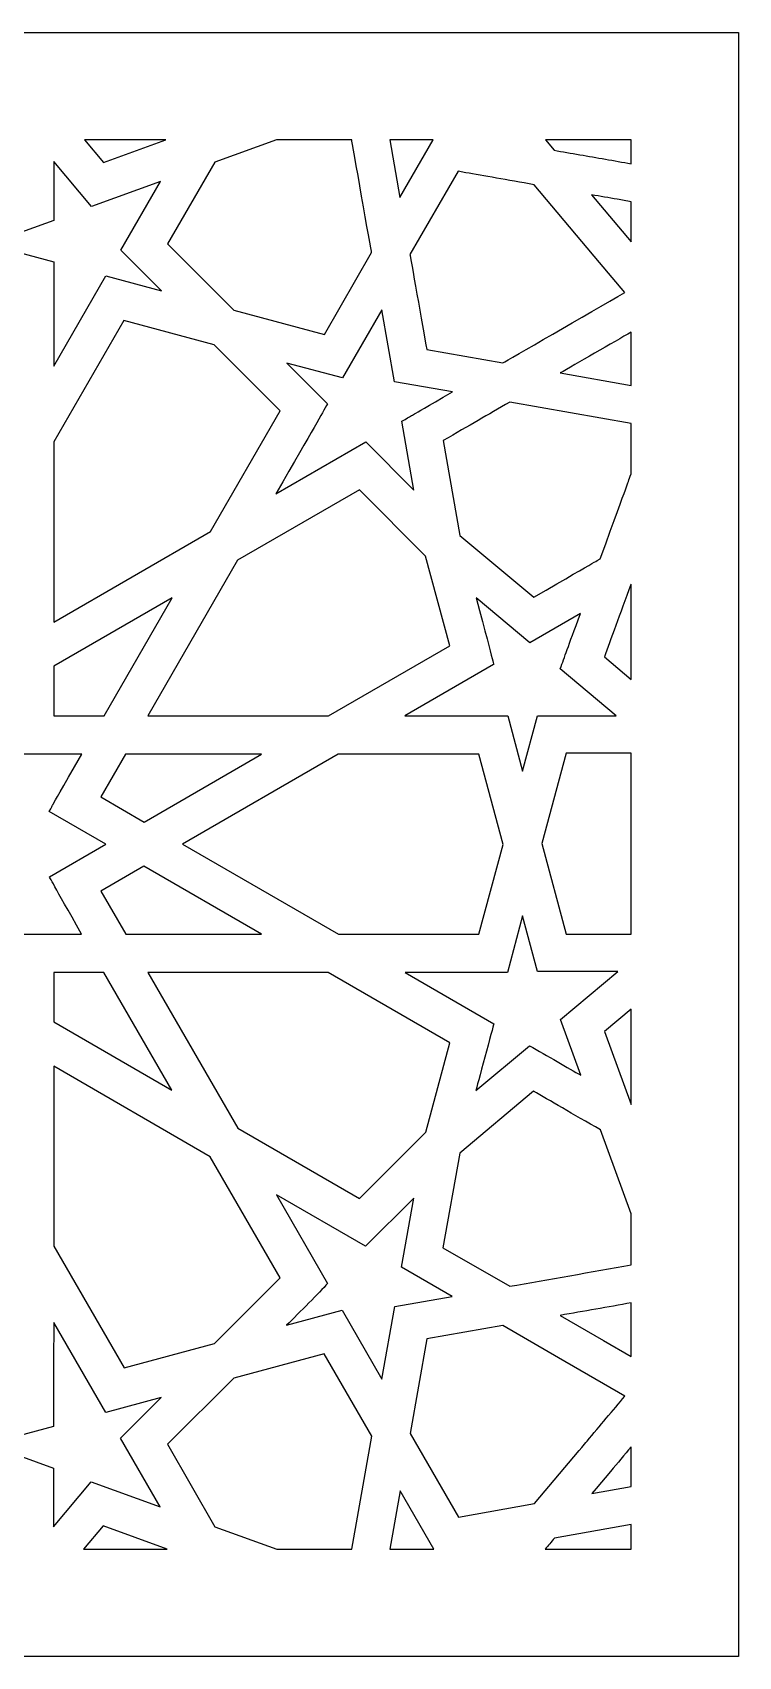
# Model space of a CAD drawing. Header units: millimetres. Extents: x -64 to 64, y -64 to 64.
# Drawn here: x 8.3 to 63.5, y -63.5 to 63.5 of the extents above; entities that cross this region are included whole.
import ezdxf

# ---------------------------------------------------------------- set-up
doc = ezdxf.new("R2010")
doc.units = ezdxf.units.MM
doc.header["$MEASUREMENT"] = 0
doc.layers.add('layer 1', color=7, linetype='Continuous')

msp = doc.modelspace()

# ---------------------------------------------------------------- linework, layer by layer
at = {"layer": 'layer 1', "color": 250}
for points, knots in [([(-63.5, 63.5), (-63.5, 63.5), (-63.5, -63.5), (-63.5, -63.5), (-63.5, -63.5), (-63.5, -63.5), (63.5, -63.5), (63.5, -63.5), (63.5, -63.5), (63.5, -63.5), (63.5, 63.5), (63.5, 63.5), (63.5, 63.5), (63.5, 63.5), (-63.5, 63.5), (-63.5, 63.5)], [0, 0, 0, 0, 0.2, 0.2, 0.2, 0.2, 0.4, 0.4, 0.4, 0.4, 0.6, 0.6, 0.6, 0.6, 1, 1, 1, 1]), ([(18.7276, 55.112), (18.7276, 55.112), (13.8561, 53.3375), (13.8561, 53.3375), (13.8561, 53.3375), (13.8561, 53.3375), (12.3659, 55.112), (12.3659, 55.112), (12.3659, 55.112), (12.3659, 55.112), (18.7276, 55.112), (18.7276, 55.112)], [0, 0, 0, 0, 0.25, 0.25, 0.25, 0.25, 0.5, 0.5, 0.5, 0.5, 1, 1, 1, 1]), ([(22.5732, 53.3636), (22.5732, 53.3636), (27.3798, 55.112), (27.3798, 55.112), (27.3798, 55.112), (27.3798, 55.112), (33.2645, 55.112), (33.2645, 55.112), (33.2645, 55.112), (33.268, 55.0922), (34.816, 46.3049), (34.8195, 46.2852), (34.8195, 46.2852), (34.8195, 46.2852), (31.1288, 39.8911), (31.1288, 39.8911), (31.1288, 39.8911), (31.1288, 39.8911), (24.057, 41.7879), (24.057, 41.7879), (24.057, 41.7879), (24.057, 41.7879), (24.0506, 41.7879), (24.0506, 41.7879), (24.0506, 41.7879), (24.0506, 41.7879), (18.8761, 46.9628), (18.8761, 46.9628), (18.8761, 46.9628), (18.8761, 46.9628), (22.5732, 53.3636), (22.5732, 53.3636)], [0, 0, 0, 0, 0.11111111, 0.11111111, 0.11111111, 0.11111111, 0.22222222, 0.22222222, 0.22222222, 0.22222222, 0.33333333, 0.33333333, 0.33333333, 0.33333333, 0.44444444, 0.44444444, 0.44444444, 0.44444444, 0.55555556, 0.55555556, 0.55555556, 0.55555556, 0.66666667, 0.66666667, 0.66666667, 0.66666667, 0.77777778, 0.77777778, 0.77777778, 0.77777778, 1, 1, 1, 1]), ([(39.6328, 55.112), (39.6328, 55.112), (37.0325, 50.6084), (37.0325, 50.6084), (37.0325, 50.6084), (37.0325, 50.6084), (36.2391, 55.112), (36.2391, 55.112), (36.2391, 55.112), (36.2391, 55.112), (39.6328, 55.112), (39.6328, 55.112)], [0, 0, 0, 0, 0.25, 0.25, 0.25, 0.25, 0.5, 0.5, 0.5, 0.5, 1, 1, 1, 1]), ([(55.112, 53.2342), (53.7633, 53.473), (52.415, 53.7118), (51.0985, 53.9376), (51.0985, 53.9376), (50.4148, 54.0604), (49.7434, 54.1764), (49.0922, 54.2925), (49.0922, 54.2925), (49.0922, 54.2925), (48.4015, 55.112), (48.4015, 55.112), (48.4015, 55.112), (48.4015, 55.112), (55.112, 55.112), (55.112, 55.112), (55.112, 55.112), (55.112, 55.112), (55.112, 53.2342), (55.112, 53.2342)], [0, 0, 0, 0, 0.16666667, 0.16666667, 0.16666667, 0.16666667, 0.33333333, 0.33333333, 0.33333333, 0.33333333, 0.5, 0.5, 0.5, 0.5, 0.66666667, 0.66666667, 0.66666667, 0.66666667, 1, 1, 1, 1]), ([(9.9716, 48.8082), (9.9716, 48.8082), (9.9716, 53.4088), (9.9716, 53.4088), (9.9716, 53.4088), (9.9716, 53.4088), (12.9268, 49.8856), (12.9268, 49.8856), (12.9268, 49.8856), (12.9268, 49.8856), (18.3145, 51.847), (18.3145, 51.847), (18.3145, 51.847), (18.3145, 51.847), (15.2178, 46.4788), (15.2178, 46.4788), (15.2178, 46.4788), (15.2178, 46.4788), (18.3984, 43.3045), (18.3984, 43.3045), (18.3984, 43.3045), (18.3984, 43.3045), (14.0561, 44.4659), (14.0561, 44.4659), (14.0561, 44.4659), (14.0561, 44.4659), (9.9716, 37.3941), (9.9716, 37.3941), (9.9716, 37.3941), (9.9716, 37.3941), (9.9716, 45.5627), (9.9716, 45.5627), (9.9716, 45.5627), (9.9716, 45.5627), (4.8295, 46.9371), (4.8295, 46.9371), (4.8295, 46.9371), (4.8295, 46.9371), (9.9716, 48.8082), (9.9716, 48.8082)], [0, 0, 0, 0, 0.09090909, 0.09090909, 0.09090909, 0.09090909, 0.18181818, 0.18181818, 0.18181818, 0.18181818, 0.27272727, 0.27272727, 0.27272727, 0.27272727, 0.36363636, 0.36363636, 0.36363636, 0.36363636, 0.45454545, 0.45454545, 0.45454545, 0.45454545, 0.54545455, 0.54545455, 0.54545455, 0.54545455, 0.63636364, 0.63636364, 0.63636364, 0.63636364, 0.72727273, 0.72727273, 0.72727273, 0.72727273, 0.81818182, 0.81818182, 0.81818182, 0.81818182, 1, 1, 1, 1]), ([(42.188, 52.5374), (43.543, 52.2986), (45.4141, 51.9698), (47.5368, 51.5955), (47.5368, 51.5955), (47.5368, 51.5955), (52.6471, 45.5108), (52.6471, 45.5108), (52.6471, 45.5108), (52.6471, 45.5108), (54.6149, 43.1624), (54.6149, 43.1624), (54.6149, 43.1624), (51.912, 41.6059), (45.4512, 37.8763), (45.0854, 37.665), (45.0854, 37.665), (45.0854, 37.665), (39.1294, 38.7103), (39.1294, 38.7103), (39.1294, 38.7103), (38.8345, 40.3772), (37.8199, 46.1303), (37.8199, 46.1303), (37.8199, 46.1303), (37.8199, 46.1303), (41.5879, 52.6471), (41.5879, 52.6471), (41.5879, 52.6471), (41.5879, 52.6471), (42.188, 52.5374), (42.188, 52.5374)], [0, 0, 0, 0, 0.11111111, 0.11111111, 0.11111111, 0.11111111, 0.22222222, 0.22222222, 0.22222222, 0.22222222, 0.33333333, 0.33333333, 0.33333333, 0.33333333, 0.44444444, 0.44444444, 0.44444444, 0.44444444, 0.55555556, 0.55555556, 0.55555556, 0.55555556, 0.66666667, 0.66666667, 0.66666667, 0.66666667, 0.77777778, 0.77777778, 0.77777778, 0.77777778, 1, 1, 1, 1]), ([(55.112, 47.1241), (55.112, 47.1241), (52.0213, 50.8081), (52.0213, 50.8081), (52.0213, 50.8081), (52.686, 50.6857), (53.3569, 50.5696), (54.0279, 50.4536), (54.0279, 50.4536), (54.3892, 50.389), (54.7504, 50.3245), (55.112, 50.2599), (55.112, 50.2599), (55.112, 50.2599), (55.112, 47.1241), (55.112, 47.1241)], [0, 0, 0, 0, 0.2, 0.2, 0.2, 0.2, 0.4, 0.4, 0.4, 0.4, 0.6, 0.6, 0.6, 0.6, 1, 1, 1, 1]), ([(9.9716, 17.3923), (9.9716, 17.3923), (9.9716, 31.4904), (9.9716, 31.4904), (9.9716, 31.4904), (9.9716, 31.4904), (15.4432, 40.9751), (15.4432, 40.9751), (15.4432, 40.9751), (15.4432, 40.9751), (22.5213, 39.0783), (22.5213, 39.0783), (22.5213, 39.0783), (22.5213, 39.0783), (27.6832, 33.9228), (27.6832, 33.9228), (27.6832, 33.9228), (27.6832, 33.9228), (22.2246, 24.4637), (22.2246, 24.4637), (22.2246, 24.4637), (22.2246, 24.4637), (9.9716, 17.3923), (9.9716, 17.3923)], [0, 0, 0, 0, 0.14285714, 0.14285714, 0.14285714, 0.14285714, 0.28571429, 0.28571429, 0.28571429, 0.28571429, 0.42857143, 0.42857143, 0.42857143, 0.42857143, 0.57142857, 0.57142857, 0.57142857, 0.57142857, 0.71428571, 0.71428571, 0.71428571, 0.71428571, 1, 1, 1, 1]), ([(36.6003, 36.1876), (36.6003, 36.1876), (41.1427, 35.3875), (41.1427, 35.3875), (41.1427, 35.3875), (36.9185, 32.948), (38.7572, 34.0173), (37.181, 33.0969), (37.181, 33.0969), (37.181, 33.0969), (38.1296, 27.7156), (38.1296, 27.7156), (38.1296, 27.7156), (38.1296, 27.7156), (34.3676, 31.4773), (34.3676, 31.4773), (34.3676, 31.4773), (34.3676, 31.4773), (27.335, 27.4122), (27.335, 27.4122), (27.335, 27.4122), (30.3671, 32.669), (30.9301, 33.6695), (31.3743, 34.471), (31.3743, 34.471), (31.3743, 34.471), (28.1993, 37.646), (28.1993, 37.646), (28.1993, 37.646), (28.1993, 37.646), (32.5353, 36.4843), (32.5353, 36.4843), (32.5353, 36.4843), (32.5353, 36.4843), (35.6133, 41.801), (35.6133, 41.801), (35.6133, 41.801), (35.6133, 41.801), (36.6003, 36.1876), (36.6003, 36.1876)], [0, 0, 0, 0, 0.09090909, 0.09090909, 0.09090909, 0.09090909, 0.18181818, 0.18181818, 0.18181818, 0.18181818, 0.27272727, 0.27272727, 0.27272727, 0.27272727, 0.36363636, 0.36363636, 0.36363636, 0.36363636, 0.45454545, 0.45454545, 0.45454545, 0.45454545, 0.54545455, 0.54545455, 0.54545455, 0.54545455, 0.63636364, 0.63636364, 0.63636364, 0.63636364, 0.72727273, 0.72727273, 0.72727273, 0.72727273, 0.81818182, 0.81818182, 0.81818182, 0.81818182, 1, 1, 1, 1]), ([(55.112, 35.8909), (55.112, 35.8909), (49.5632, 36.8716), (49.5632, 36.8716), (49.5632, 36.8716), (50.6176, 37.4781), (53.8279, 39.3298), (55.112, 40.0717), (55.112, 40.0717), (55.112, 40.0717), (55.112, 35.8909), (55.112, 35.8909)], [0, 0, 0, 0, 0.25, 0.25, 0.25, 0.25, 0.5, 0.5, 0.5, 0.5, 1, 1, 1, 1]), ([(55.112, 28.9867), (54.682, 27.8063), (55.1328, 29.0445), (52.6923, 22.3411), (52.6923, 22.3411), (52.3363, 22.1365), (53.0239, 22.533), (47.4917, 19.3407), (47.4917, 19.3407), (47.4917, 19.3407), (41.7237, 24.1734), (41.7237, 24.1734), (41.7237, 24.1734), (41.7237, 24.1734), (40.4135, 31.587), (40.4135, 31.587), (40.4135, 31.587), (42.5034, 32.7886), (43.8489, 33.5792), (45.6272, 34.5937), (45.6272, 34.5937), (45.6272, 34.5937), (55.112, 32.9226), (55.112, 32.9226), (55.112, 32.9226), (55.112, 32.9226), (55.112, 28.9867), (55.112, 28.9867)], [0, 0, 0, 0, 0.125, 0.125, 0.125, 0.125, 0.25, 0.25, 0.25, 0.25, 0.375, 0.375, 0.375, 0.375, 0.5, 0.5, 0.5, 0.5, 0.625, 0.625, 0.625, 0.625, 0.75, 0.75, 0.75, 0.75, 1, 1, 1, 1]), ([(31.4385, 10.0686), (31.4385, 10.0686), (17.321, 10.0686), (17.321, 10.0686), (17.321, 10.0686), (17.321, 10.0686), (24.3477, 22.2377), (24.3477, 22.2377), (24.3477, 22.2377), (24.3477, 22.2377), (33.8646, 27.735), (33.8646, 27.735), (33.8646, 27.735), (33.8646, 27.735), (39.0458, 22.5538), (39.0458, 22.5538), (39.0458, 22.5538), (39.0458, 22.5538), (40.9233, 15.5466), (40.9233, 15.5466), (40.9233, 15.5466), (40.9233, 15.5466), (31.4385, 10.0686), (31.4385, 10.0686)], [0, 0, 0, 0, 0.14285714, 0.14285714, 0.14285714, 0.14285714, 0.28571429, 0.28571429, 0.28571429, 0.28571429, 0.42857143, 0.42857143, 0.42857143, 0.42857143, 0.57142857, 0.57142857, 0.57142857, 0.57142857, 0.71428571, 0.71428571, 0.71428571, 0.71428571, 1, 1, 1, 1]), ([(55.112, 12.9011), (55.112, 12.9011), (53.0151, 14.6629), (53.0151, 14.6629), (53.0151, 14.6629), (53.4857, 15.9724), (54.2279, 17.9987), (55.0795, 20.3408), (55.0795, 20.3408), (55.0795, 20.3408), (55.112, 20.3602), (55.112, 20.3602), (55.112, 20.3602), (55.112, 20.3602), (55.112, 12.9011), (55.112, 12.9011)], [0, 0, 0, 0, 0.2, 0.2, 0.2, 0.2, 0.4, 0.4, 0.4, 0.4, 0.6, 0.6, 0.6, 0.6, 1, 1, 1, 1]), ([(19.2373, 19.2892), (19.2373, 19.2892), (13.9143, 10.0686), (13.9143, 10.0686), (13.9143, 10.0686), (13.9143, 10.0686), (9.9716, 10.0686), (9.9716, 10.0686), (9.9716, 10.0686), (9.9716, 10.0686), (9.9716, 13.94), (9.9716, 13.94), (9.9716, 13.94), (9.9716, 13.94), (19.2373, 19.2892), (19.2373, 19.2892)], [0, 0, 0, 0, 0.2, 0.2, 0.2, 0.2, 0.4, 0.4, 0.4, 0.4, 0.6, 0.6, 0.6, 0.6, 1, 1, 1, 1]), ([(42.9881, 19.2955), (42.9881, 19.2955), (47.1756, 15.779), (47.1756, 15.779), (47.1756, 15.779), (47.1756, 15.779), (51.1373, 18.0629), (51.1373, 18.0629), (51.1373, 18.0629), (50.1385, 15.3261), (49.9244, 14.7313), (49.5632, 13.7336), (49.5632, 13.7336), (49.5632, 13.7336), (53.9313, 10.0686), (53.9313, 10.0686), (53.9313, 10.0686), (53.9313, 10.0686), (47.7887, 10.0686), (47.7887, 10.0686), (47.7887, 10.0686), (47.7887, 10.0686), (46.627, 5.7263), (46.627, 5.7263), (46.627, 5.7263), (46.627, 5.7263), (45.4656, 10.0686), (45.4656, 10.0686), (45.4656, 10.0686), (45.4656, 10.0686), (37.4135, 10.0686), (37.4135, 10.0686), (37.4135, 10.0686), (37.4135, 10.0686), (44.3495, 14.0691), (44.3495, 14.0691), (44.3495, 14.0691), (44.3495, 14.0691), (44.5107, 13.6239), (42.9881, 19.2955)], [0, 0, 0, 0, 0.09090909, 0.09090909, 0.09090909, 0.09090909, 0.18181818, 0.18181818, 0.18181818, 0.18181818, 0.27272727, 0.27272727, 0.27272727, 0.27272727, 0.36363636, 0.36363636, 0.36363636, 0.36363636, 0.45454545, 0.45454545, 0.45454545, 0.45454545, 0.54545455, 0.54545455, 0.54545455, 0.54545455, 0.63636364, 0.63636364, 0.63636364, 0.63636364, 0.72727273, 0.72727273, 0.72727273, 0.72727273, 0.81818182, 0.81818182, 0.81818182, 0.81818182, 1, 1, 1, 1]), ([(2.5583, -9.5977), (2.5583, -9.5977), (-0.0293, -14.0755), (-0.0293, -14.0755), (-0.0293, -14.0755), (-0.0293, -14.0755), (-2.6166, -9.5977), (-2.6166, -9.5977), (-2.6166, -9.5977), (-2.6166, -9.5977), (-7.1011, -12.1849), (-7.1011, -12.1849), (-7.1011, -12.1849), (-7.1011, -12.1849), (-7.1011, -7.004), (-7.1011, -7.004), (-7.1011, -7.004), (-7.1011, -7.004), (-12.2562, -7.004), (-12.2562, -7.004), (-12.2562, -7.004), (-10.0725, -3.2025), (-9.6947, -2.5195), (-9.6947, -2.5195), (-9.6947, -2.5195), (-9.6947, -2.5195), (-14.1143, 0.0353), (-14.1143, 0.0353), (-14.1143, 0.0353), (-10.2133, 2.3188), (-9.6947, 2.655), (-9.6947, 2.655), (-9.6947, 2.655), (-9.6947, 2.655), (-12.2368, 7.0619), (-12.2368, 7.0619), (-12.2368, 7.0619), (-12.2368, 7.0619), (-7.1268, 7.0619), (-7.1268, 7.0619), (-7.1268, 7.0619), (-7.1268, 7.0619), (-7.1011, 9.978), (-7.1011, 12.2305), (-7.1011, 12.2305), (-7.1011, 12.2305), (-2.6356, 9.6495), (-2.6356, 9.6495), (-2.6356, 9.6495), (-2.6356, 9.6495), (-0.0487, 14.1337), (-0.0487, 14.1337), (-0.0487, 14.1337), (-0.0487, 14.1337), (2.5386, 9.6495), (2.5386, 9.6495), (2.5386, 9.6495), (2.5386, 9.6495), (7.0231, 12.2365), (7.0231, 12.2365), (7.0231, 12.2365), (7.0231, 12.2365), (7.0231, 7.0619), (7.0231, 7.0619), (7.0231, 7.0619), (7.0231, 7.0619), (12.1719, 7.0619), (12.1719, 7.0619), (12.1719, 7.0619), (8.8459, 1.2816), (10.4038, 4.0136), (9.6171, 2.571), (9.6171, 2.571), (9.6171, 2.571), (14.0367, 0.0226), (14.0367, 0.0226), (14.0367, 0.0226), (14.0367, 0.0226), (9.6361, -2.5195), (9.6361, -2.5195), (9.6361, -2.5195), (9.6361, -2.5195), (9.936, -3.1069), (12.1528, -7.004), (12.1528, -7.004), (12.1528, -7.004), (7.0425, -7.004), (7.0425, -7.004), (7.0425, -7.004), (7.0425, -7.004), (7.0231, -6.6379), (7.0231, -12.1722), (7.0231, -12.1722), (7.0231, -12.1722), (2.5583, -9.5977), (2.5583, -9.5977)], [0, 0, 0, 0, 0.04, 0.04, 0.04, 0.04, 0.08, 0.08, 0.08, 0.08, 0.12, 0.12, 0.12, 0.12, 0.16, 0.16, 0.16, 0.16, 0.2, 0.2, 0.2, 0.2, 0.24, 0.24, 0.24, 0.24, 0.28, 0.28, 0.28, 0.28, 0.32, 0.32, 0.32, 0.32, 0.36, 0.36, 0.36, 0.36, 0.4, 0.4, 0.4, 0.4, 0.44, 0.44, 0.44, 0.44, 0.48, 0.48, 0.48, 0.48, 0.52, 0.52, 0.52, 0.52, 0.56, 0.56, 0.56, 0.56, 0.6, 0.6, 0.6, 0.6, 0.64, 0.64, 0.64, 0.64, 0.68, 0.68, 0.68, 0.68, 0.72, 0.72, 0.72, 0.72, 0.76, 0.76, 0.76, 0.76, 0.8, 0.8, 0.8, 0.8, 0.84, 0.84, 0.84, 0.84, 0.88, 0.88, 0.88, 0.88, 0.92, 0.92, 0.92, 0.92, 1, 1, 1, 1]), ([(17.0438, 1.7582), (17.0438, 1.7582), (13.6497, 3.7197), (13.6497, 3.7197), (13.6497, 3.7197), (13.6497, 3.7197), (15.5787, 7.0619), (15.5787, 7.0619), (15.5787, 7.0619), (15.5787, 7.0619), (26.2248, 7.0619), (26.2248, 7.0619), (26.2248, 7.0619), (26.2248, 7.0619), (17.0438, 1.7582), (17.0438, 1.7582)], [0, 0, 0, 0, 0.2, 0.2, 0.2, 0.2, 0.4, 0.4, 0.4, 0.4, 0.6, 0.6, 0.6, 0.6, 1, 1, 1, 1]), ([(20.0311, 0.0353), (20.0311, 0.0353), (32.1998, 7.0619), (32.1998, 7.0619), (32.1998, 7.0619), (32.1998, 7.0619), (43.1945, 7.0619), (43.1945, 7.0619), (43.1945, 7.0619), (43.1945, 7.0619), (45.0914, -0.0099), (45.0914, -0.0099), (45.0914, -0.0099), (45.0914, -0.0099), (43.2139, -7.004), (43.2139, -7.004), (43.2139, -7.004), (43.2139, -7.004), (32.2259, -7.004), (32.2259, -7.004), (32.2259, -7.004), (32.2259, -7.004), (20.0311, 0.0353), (20.0311, 0.0353)], [0, 0, 0, 0, 0.14285714, 0.14285714, 0.14285714, 0.14285714, 0.28571429, 0.28571429, 0.28571429, 0.28571429, 0.42857143, 0.42857143, 0.42857143, 0.42857143, 0.57142857, 0.57142857, 0.57142857, 0.57142857, 0.71428571, 0.71428571, 0.71428571, 0.71428571, 1, 1, 1, 1]), ([(55.112, -7.004), (55.112, -7.004), (50.0341, -7.004), (50.0341, -7.004), (50.0341, -7.004), (50.0341, -7.004), (48.1369, 0.0677), (48.1369, 0.0677), (48.1369, 0.0677), (48.1369, 0.0677), (48.1369, 0.0741), (48.1369, 0.0741), (48.1369, 0.0741), (48.1369, 0.0741), (50.0341, 7.1459), (50.0341, 7.1459), (50.0341, 7.1459), (50.0341, 7.1459), (55.112, 7.1459), (55.112, 7.1459), (55.112, 7.1459), (55.112, 7.1459), (55.112, -7.004), (55.112, -7.004)], [0, 0, 0, 0, 0.14285714, 0.14285714, 0.14285714, 0.14285714, 0.28571429, 0.28571429, 0.28571429, 0.28571429, 0.42857143, 0.42857143, 0.42857143, 0.42857143, 0.57142857, 0.57142857, 0.57142857, 0.57142857, 0.71428571, 0.71428571, 0.71428571, 0.71428571, 1, 1, 1, 1]), ([(13.6624, -3.6424), (13.6624, -3.6424), (17.024, -1.7067), (17.024, -1.7067), (17.024, -1.7067), (17.024, -1.7067), (26.2057, -7.004), (26.2057, -7.004), (26.2057, -7.004), (26.2057, -7.004), (15.6044, -7.004), (15.6044, -7.004), (15.6044, -7.004), (15.6044, -7.004), (13.6624, -3.6424), (13.6624, -3.6424)], [0, 0, 0, 0, 0.2, 0.2, 0.2, 0.2, 0.4, 0.4, 0.4, 0.4, 0.6, 0.6, 0.6, 0.6, 1, 1, 1, 1]), ([(51.1694, -18.0439), (50.238, -17.5048), (48.5165, -16.5125), (47.1565, -15.7339), (47.1565, -15.7339), (47.1565, -15.7339), (42.9687, -19.244), (42.9687, -19.244), (42.9687, -19.244), (43.0033, -19.1146), (44.3389, -14.1474), (44.3689, -14.0176), (44.3689, -14.0176), (44.3689, -14.0176), (37.4392, -10.0108), (37.4392, -10.0108), (37.4392, -10.0108), (37.4392, -10.0108), (45.4399, -10.0108), (45.4399, -10.0108), (45.4399, -10.0108), (45.4399, -10.0108), (46.627, -5.5908), (46.627, -5.5908), (46.627, -5.5908), (46.627, -5.5908), (47.7887, -9.9268), (47.7887, -9.9268), (47.7887, -9.9268), (47.7887, -9.9268), (54.06, -9.9268), (54.06, -9.9268), (54.06, -9.9268), (54.06, -9.9268), (49.5822, -13.6885), (49.5822, -13.6885), (49.5822, -13.6885), (49.5822, -13.6885), (51.1694, -18.0439), (51.1694, -18.0439)], [0, 0, 0, 0, 0.09090909, 0.09090909, 0.09090909, 0.09090909, 0.18181818, 0.18181818, 0.18181818, 0.18181818, 0.27272727, 0.27272727, 0.27272727, 0.27272727, 0.36363636, 0.36363636, 0.36363636, 0.36363636, 0.45454545, 0.45454545, 0.45454545, 0.45454545, 0.54545455, 0.54545455, 0.54545455, 0.54545455, 0.63636364, 0.63636364, 0.63636364, 0.63636364, 0.72727273, 0.72727273, 0.72727273, 0.72727273, 0.81818182, 0.81818182, 0.81818182, 0.81818182, 1, 1, 1, 1]), ([(19.1922, -19.1989), (19.1922, -19.1989), (9.9716, -13.8758), (9.9716, -13.8758), (9.9716, -13.8758), (9.9716, -13.8758), (9.9716, -10.0108), (9.9716, -10.0108), (9.9716, -10.0108), (9.9716, -10.0108), (13.8949, -10.0108), (13.8949, -10.0108), (13.8949, -10.0108), (13.8949, -10.0108), (19.1922, -19.1989), (19.1922, -19.1989)], [0, 0, 0, 0, 0.2, 0.2, 0.2, 0.2, 0.4, 0.4, 0.4, 0.4, 0.6, 0.6, 0.6, 0.6, 1, 1, 1, 1]), ([(17.3404, -10.0108), (17.3404, -10.0108), (31.4191, -10.0108), (31.4191, -10.0108), (31.4191, -10.0108), (31.4191, -10.0108), (40.9363, -15.5081), (40.9363, -15.5081), (40.9363, -15.5081), (40.9363, -15.5081), (39.0652, -22.5023), (39.0652, -22.5023), (39.0652, -22.5023), (39.0652, -22.5023), (33.884, -27.6768), (33.884, -27.6768), (33.884, -27.6768), (33.884, -27.6768), (24.3667, -22.1862), (24.3667, -22.1862), (24.3667, -22.1862), (24.3667, -22.1862), (17.3404, -10.0108), (17.3404, -10.0108)], [0, 0, 0, 0, 0.14285714, 0.14285714, 0.14285714, 0.14285714, 0.28571429, 0.28571429, 0.28571429, 0.28571429, 0.42857143, 0.42857143, 0.42857143, 0.42857143, 0.57142857, 0.57142857, 0.57142857, 0.57142857, 0.71428571, 0.71428571, 0.71428571, 0.71428571, 1, 1, 1, 1]), ([(55.112, -20.3214), (55.112, -20.3214), (53.0341, -14.611), (53.0341, -14.611), (53.0341, -14.611), (53.0341, -14.611), (55.112, -12.869), (55.112, -12.869), (55.112, -12.869), (55.112, -12.869), (55.112, -20.3214), (55.112, -20.3214)], [0, 0, 0, 0, 0.25, 0.25, 0.25, 0.25, 0.5, 0.5, 0.5, 0.5, 1, 1, 1, 1]), ([(9.9716, -17.3468), (9.9716, -17.3468), (22.2056, -24.4122), (22.2056, -24.4122), (22.2056, -24.4122), (22.2056, -24.4122), (27.6768, -33.8902), (27.6768, -33.8902), (27.6768, -33.8902), (27.6768, -33.8902), (22.5407, -39.0267), (22.5407, -39.0267), (22.5407, -39.0267), (22.5407, -39.0267), (15.469, -40.917), (15.469, -40.917), (15.469, -40.917), (15.469, -40.917), (9.9716, -31.4), (9.9716, -31.4), (9.9716, -31.4), (9.9716, -31.4), (9.9716, -17.3468), (9.9716, -17.3468)], [0, 0, 0, 0, 0.14285714, 0.14285714, 0.14285714, 0.14285714, 0.28571429, 0.28571429, 0.28571429, 0.28571429, 0.42857143, 0.42857143, 0.42857143, 0.42857143, 0.57142857, 0.57142857, 0.57142857, 0.57142857, 0.71428571, 0.71428571, 0.71428571, 0.71428571, 1, 1, 1, 1]), ([(55.112, -32.8712), (52.0019, -33.4261), (48.6082, -34.0198), (45.6142, -34.5485), (45.6142, -34.5485), (45.6142, -34.5485), (40.3941, -31.5354), (40.3941, -31.5354), (40.3941, -31.5354), (40.3941, -31.5354), (41.704, -24.1282), (41.704, -24.1282), (41.704, -24.1282), (41.704, -24.1282), (47.4722, -19.2892), (47.4722, -19.2892), (47.4722, -19.2892), (48.6855, -19.9923), (50.5562, -21.07), (52.7248, -22.3217), (52.7248, -22.3217), (52.7248, -22.3217), (55.112, -28.8773), (55.112, -28.8773), (55.112, -28.8773), (55.112, -28.8773), (55.112, -32.8712), (55.112, -32.8712)], [0, 0, 0, 0, 0.125, 0.125, 0.125, 0.125, 0.25, 0.25, 0.25, 0.25, 0.375, 0.375, 0.375, 0.375, 0.5, 0.5, 0.5, 0.5, 0.625, 0.625, 0.625, 0.625, 0.75, 0.75, 0.75, 0.75, 1, 1, 1, 1]), ([(32.5159, -36.4264), (32.5159, -36.4264), (28.1739, -37.5878), (28.1739, -37.5878), (28.1739, -37.5878), (29.1775, -36.5858), (30.7658, -35.0368), (31.3743, -34.3291), (31.3743, -34.3291), (31.3743, -34.3291), (27.3734, -27.3932), (27.3734, -27.3932), (27.3734, -27.3932), (27.3734, -27.3932), (34.3486, -31.4194), (34.3486, -31.4194), (34.3486, -31.4194), (34.3486, -31.4194), (38.1102, -27.6578), (38.1102, -27.6578), (38.1102, -27.6578), (38.1102, -27.6578), (37.1616, -33.0517), (37.1616, -33.0517), (37.1616, -33.0517), (37.1616, -33.0517), (41.1297, -35.3423), (41.1297, -35.3423), (41.1297, -35.3423), (41.1297, -35.3423), (36.6261, -36.136), (36.6261, -36.136), (36.6261, -36.136), (36.6261, -36.136), (35.6196, -41.801), (35.6196, -41.801), (35.6196, -41.801), (35.6196, -41.801), (32.5159, -36.4264), (32.5159, -36.4264)], [0, 0, 0, 0, 0.09090909, 0.09090909, 0.09090909, 0.09090909, 0.18181818, 0.18181818, 0.18181818, 0.18181818, 0.27272727, 0.27272727, 0.27272727, 0.27272727, 0.36363636, 0.36363636, 0.36363636, 0.36363636, 0.45454545, 0.45454545, 0.45454545, 0.45454545, 0.54545455, 0.54545455, 0.54545455, 0.54545455, 0.63636364, 0.63636364, 0.63636364, 0.63636364, 0.72727273, 0.72727273, 0.72727273, 0.72727273, 0.81818182, 0.81818182, 0.81818182, 0.81818182, 1, 1, 1, 1]), ([(55.112, -40.0328), (55.112, -40.0328), (52.9438, -38.7812), (52.9438, -38.7812), (52.9438, -38.7812), (52.9438, -38.7812), (49.5565, -36.8264), (49.5565, -36.8264), (49.5565, -36.8264), (51.4018, -36.5037), (53.2987, -36.1681), (55.112, -35.8458), (55.112, -35.8458), (55.112, -35.8458), (55.112, -40.0328), (55.112, -40.0328)], [0, 0, 0, 0, 0.2, 0.2, 0.2, 0.2, 0.4, 0.4, 0.4, 0.4, 0.6, 0.6, 0.6, 0.6, 1, 1, 1, 1]), ([(4.7971, -46.8855), (4.7971, -46.8855), (9.9462, -45.5045), (9.9462, -45.5045), (9.9462, -45.5045), (9.9462, -45.5045), (9.9716, -37.3768), (9.9716, -37.3684), (9.9716, -37.3684), (9.9716, -37.3684), (14.0367, -44.414), (14.0367, -44.414), (14.0367, -44.414), (14.0367, -44.414), (18.379, -43.2463), (18.379, -43.2463), (18.379, -43.2463), (18.379, -43.2463), (15.198, -46.4274), (15.198, -46.4274), (15.198, -46.4274), (15.198, -46.4274), (18.3018, -51.7955), (18.3018, -51.7955), (18.3018, -51.7955), (18.3018, -51.7955), (12.9078, -49.8341), (12.9078, -49.8341), (12.9078, -49.8341), (12.9078, -49.8341), (9.9462, -53.3636), (9.9462, -53.3636), (9.9462, -53.3636), (9.9462, -53.3636), (9.9462, -48.7631), (9.9462, -48.7631), (9.9462, -48.7631), (9.9462, -48.7631), (4.7971, -46.8855), (4.7971, -46.8855)], [0, 0, 0, 0, 0.09090909, 0.09090909, 0.09090909, 0.09090909, 0.18181818, 0.18181818, 0.18181818, 0.18181818, 0.27272727, 0.27272727, 0.27272727, 0.27272727, 0.36363636, 0.36363636, 0.36363636, 0.36363636, 0.45454545, 0.45454545, 0.45454545, 0.45454545, 0.54545455, 0.54545455, 0.54545455, 0.54545455, 0.63636364, 0.63636364, 0.63636364, 0.63636364, 0.72727273, 0.72727273, 0.72727273, 0.72727273, 0.81818182, 0.81818182, 0.81818182, 0.81818182, 1, 1, 1, 1]), ([(47.5562, -51.544), (47.5562, -51.544), (41.6073, -52.5956), (41.6073, -52.5956), (41.6073, -52.5956), (41.6073, -52.5956), (37.8389, -46.0724), (37.8389, -46.0724), (37.8389, -46.0724), (37.8389, -46.0724), (39.1492, -38.6652), (39.1492, -38.6652), (39.1492, -38.6652), (39.1492, -38.6652), (45.0719, -37.6136), (45.0719, -37.6136), (45.0719, -37.6136), (45.0719, -37.6136), (49.4273, -40.1298), (49.4273, -40.1298), (49.4273, -40.1298), (49.4273, -40.1298), (54.6216, -43.1303), (54.6216, -43.1303), (54.6216, -43.1303), (53.673, -44.2591), (52.6729, -45.4529), (51.6601, -46.6531), (51.6601, -46.6531), (51.5243, -46.8147), (51.3888, -46.9823), (51.2533, -47.1435), (51.2533, -47.1435), (51.2533, -47.1435), (51.0536, -47.3823), (51.0536, -47.3823), (51.0536, -47.3823), (51.0536, -47.3823), (47.5562, -51.544), (47.5562, -51.544)], [0, 0, 0, 0, 0.09090909, 0.09090909, 0.09090909, 0.09090909, 0.18181818, 0.18181818, 0.18181818, 0.18181818, 0.27272727, 0.27272727, 0.27272727, 0.27272727, 0.36363636, 0.36363636, 0.36363636, 0.36363636, 0.45454545, 0.45454545, 0.45454545, 0.45454545, 0.54545455, 0.54545455, 0.54545455, 0.54545455, 0.63636364, 0.63636364, 0.63636364, 0.63636364, 0.72727273, 0.72727273, 0.72727273, 0.72727273, 0.81818182, 0.81818182, 0.81818182, 0.81818182, 1, 1, 1, 1]), ([(33.2712, -55.112), (33.2712, -55.112), (27.4186, -55.112), (27.4186, -55.112), (27.4186, -55.112), (27.4186, -55.112), (22.5732, -53.3506), (22.5732, -53.3506), (22.5732, -53.3506), (22.5732, -53.3506), (18.8563, -46.9046), (18.8563, -46.9046), (18.8563, -46.9046), (18.8563, -46.9046), (24.0379, -41.73), (24.0379, -41.73), (24.0379, -41.73), (24.0379, -41.73), (31.1094, -39.8332), (31.1094, -39.8332), (31.1094, -39.8332), (31.1094, -39.8332), (34.8259, -46.2725), (34.8259, -46.2725), (34.8259, -46.2725), (34.8259, -46.2725), (33.2712, -55.112), (33.2712, -55.112)], [0, 0, 0, 0, 0.125, 0.125, 0.125, 0.125, 0.25, 0.25, 0.25, 0.25, 0.375, 0.375, 0.375, 0.375, 0.5, 0.5, 0.5, 0.5, 0.625, 0.625, 0.625, 0.625, 0.75, 0.75, 0.75, 0.75, 1, 1, 1, 1]), ([(55.112, -50.2084), (55.112, -50.2084), (52.0407, -50.7503), (52.0407, -50.7503), (52.0407, -50.7503), (52.0407, -50.7503), (52.3826, -50.3502), (52.3826, -50.3502), (52.3826, -50.3502), (52.3826, -50.3502), (53.4924, -49.0212), (53.4924, -49.0212), (53.4924, -49.0212), (54.041, -48.376), (54.5828, -47.7308), (55.112, -47.092), (55.112, -47.092), (55.112, -47.092), (55.112, -50.2084), (55.112, -50.2084)], [0, 0, 0, 0, 0.16666667, 0.16666667, 0.16666667, 0.16666667, 0.33333333, 0.33333333, 0.33333333, 0.33333333, 0.5, 0.5, 0.5, 0.5, 0.66666667, 0.66666667, 0.66666667, 0.66666667, 1, 1, 1, 1]), ([(36.2391, -55.112), (36.2391, -55.112), (37.0455, -50.5502), (37.0455, -50.5502), (37.0455, -50.5502), (37.0455, -50.5502), (39.678, -55.112), (39.678, -55.112), (39.678, -55.112), (39.678, -55.112), (36.2391, -55.112), (36.2391, -55.112)], [0, 0, 0, 0, 0.25, 0.25, 0.25, 0.25, 0.5, 0.5, 0.5, 0.5, 1, 1, 1, 1]), ([(12.3014, -55.112), (12.3014, -55.112), (13.8367, -53.286), (13.8367, -53.286), (13.8367, -53.286), (13.8367, -53.286), (18.8503, -55.112), (18.8503, -55.112), (18.8503, -55.112), (18.8503, -55.112), (12.3014, -55.112), (12.3014, -55.112)], [0, 0, 0, 0, 0.25, 0.25, 0.25, 0.25, 0.5, 0.5, 0.5, 0.5, 1, 1, 1, 1]), ([(55.112, -55.112), (55.112, -55.112), (48.3884, -55.112), (48.3884, -55.112), (48.3884, -55.112), (48.6209, -54.828), (48.8661, -54.5376), (49.1113, -54.241), (49.1113, -54.241), (49.1113, -54.241), (55.112, -53.1826), (55.112, -53.1826), (55.112, -53.1826), (55.112, -53.1826), (55.112, -55.112), (55.112, -55.112)], [0, 0, 0, 0, 0.2, 0.2, 0.2, 0.2, 0.4, 0.4, 0.4, 0.4, 0.6, 0.6, 0.6, 0.6, 1, 1, 1, 1])]:
    msp.add_open_spline(points, degree=3, knots=knots, dxfattribs=at)

doc.saveas('drawing.dxf')
